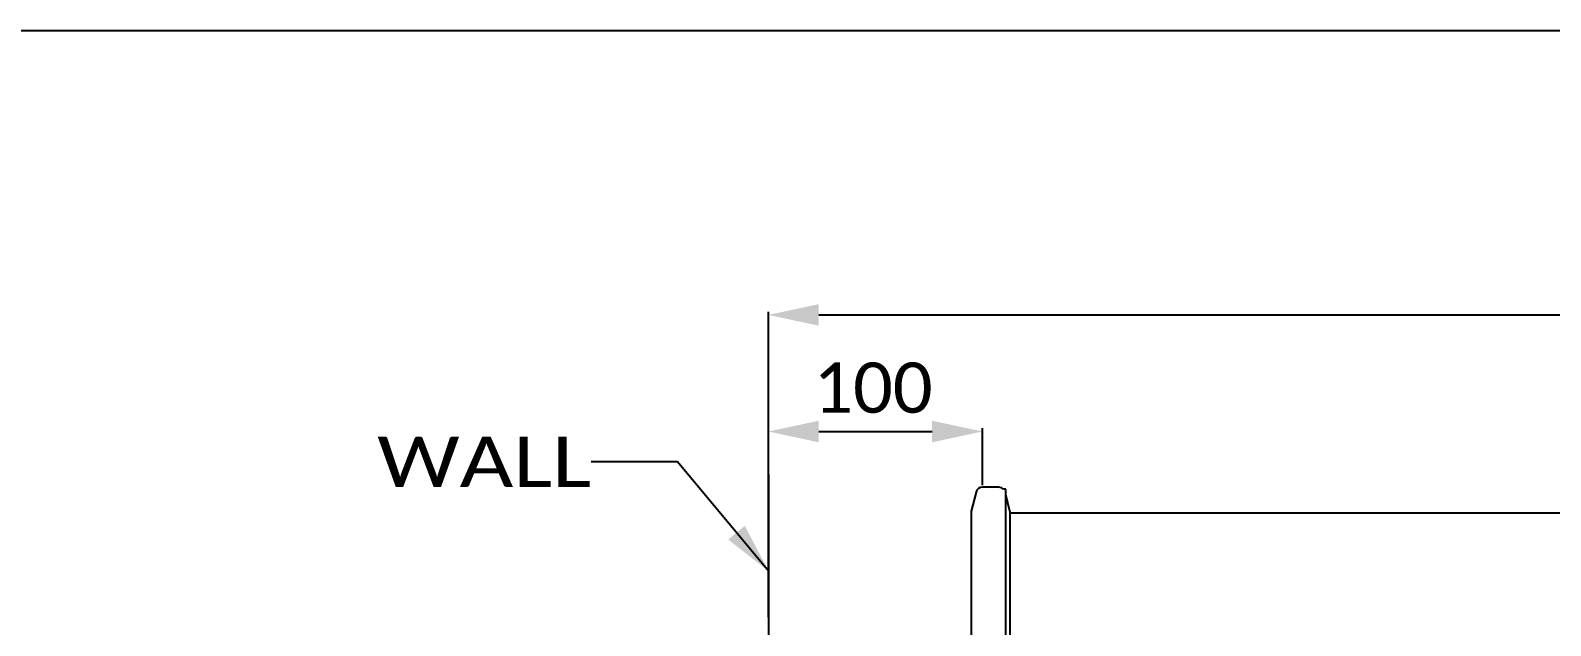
# Model space of a CAD drawing. Header units: millimetres. Extents: x 374 to 5899, y -2909 to 2000.
# Drawn here: x 1407 to 2111, y 1724 to 2000 of the extents above; entities that cross this region are included whole.
import ezdxf
from ezdxf.enums import TextEntityAlignment as Align

# ---------------------------------------------------------------- set-up
doc = ezdxf.new("R2010")
doc.units = ezdxf.units.MM
doc.header["$LTSCALE"] = 154
doc.header["$PDMODE"] = 3
doc.header["$PDSIZE"] = 8
doc.layers.get('0').update_dxf_attribs({"linetype": 'CONTINUOUS'})
doc.layers.get('Defpoints').update_dxf_attribs({"linetype": 'CONTINUOUS'})
doc.layers.add('02___PRT_ALL_AXES', color=7, linetype='CONTINUOUS')
doc.styles.get("Standard").update_dxf_attribs({"font": 'calibri.ttf'})
doc.dimstyles.new('DIMSTYLE_3', dxfattribs={"dimtxt": 23.333333, "dimasz": 23.333333, "dimexe": 1.5, "dimexo": 1, "dimgap": 0.875, "dimtad": 1, "dimdec": 0, "dimdsep": 46, "dimtxsty": 'Standard', "dimblk": '_FILLED', "dimblk1": '_FILLED', "dimblk2": '_FILLED', "dimcen": 0.09, "dimazin": 2, "dimtp": 0.01, "dimtm": 0.01, "dimtfac": 1, "dimtdec": 0, "dimtofl": 0, "dimtmove": 0, "dimatfit": 3, "dimldrblk": '_FILLED', "dimfxl": 1, "dimtolj": 1, "dimarcsym": 0})
doc.dimstyles.get("Standard").update_dxf_attribs({"dimtxt": 23.333333, "dimasz": 23.333333, "dimexe": 1.5, "dimexo": 1, "dimtad": 1, "dimdsep": 46, "dimtxsty": 'Standard', "dimblk": '_FILLED', "dimblk1": '_FILLED', "dimblk2": '_FILLED', "dimcen": 0.09, "dimazin": 2, "dimtol": 1, "dimtp": 0.01, "dimtm": 0.01, "dimtfac": 1, "dimtofl": 0, "dimtmove": 0, "dimatfit": 3, "dimldrblk": '_FILLED', "dimfxl": 1, "dimtolj": 1, "dimarcsym": 0})

# ---------------------------------------------------------------- blocks, each defined once
blk = doc.blocks.new('_FILLED')
at = {"color": 0, "linetype": 'ByBlock'}
blk.add_solid([(0, 0), (-1, 0.214), (-1, -0.214)], dxfattribs=at)
blk = doc.blocks.new('*D3')
at = {"color": 0, "linetype": 'Continuous', "lineweight": -2}
for p, q in [((1748.8, 1728.26), (1748.8, 1815.81)), ((1772.13, 1814.31), (1824.63, 1814.31)), ((1847.97, 1789.49), (1847.97, 1815.81))]:
    blk.add_line(p, q, dxfattribs=at)
at = {"layer": 'Defpoints', "color": 0}
for p in [(1847.97, 1814.31), (1847.97, 1788.49), (1748.8, 1727.26)]:
    blk.add_point(p, dxfattribs=at)
at = {"color": 0, "linetype": 'ByBlock', "lineweight": -2, "xscale": 23.3333333333, "yscale": 23.3333333333, "zscale": 23.3333333333, "rotation": 180}
blk.add_blockref('_FILLED', (1748.8, 1814.31), dxfattribs=at)
at = {"color": 0, "linetype": 'ByBlock', "lineweight": -2, "xscale": 23.3333333333, "yscale": 23.3333333333, "zscale": 23.3333333333}
blk.add_blockref('_FILLED', (1847.97, 1814.31), dxfattribs=at)
at = {"color": 0, "insert": (1797.25, 1846.3), "char_height": 23.3333, "attachment_point": 2, "line_spacing_factor": 0.9}
blk.add_mtext('\\A1;\\A1;100', dxfattribs=at)
blk = doc.blocks.new('*D28')
at = {"color": 0, "linetype": 'Continuous', "lineweight": -2}
for p, q in [((1748.8, 1728.26), (1748.8, 1869.82)), ((1772.13, 1868.32), (2570.42, 1868.32)), ((2593.75, 1784.12), (2593.75, 1869.82))]:
    blk.add_line(p, q, dxfattribs=at)
at = {"layer": 'Defpoints', "color": 0}
for p in [(2593.75, 1868.32), (2593.75, 1783.12), (1748.8, 1727.26)]:
    blk.add_point(p, dxfattribs=at)
at = {"color": 0, "linetype": 'ByBlock', "lineweight": -2, "xscale": 23.3333333333, "yscale": 23.3333333333, "zscale": 23.3333333333, "rotation": 180}
blk.add_blockref('_FILLED', (1748.8, 1868.32), dxfattribs=at)
at = {"color": 0, "linetype": 'ByBlock', "lineweight": -2, "xscale": 23.3333333333, "yscale": 23.3333333333, "zscale": 23.3333333333}
blk.add_blockref('_FILLED', (2593.75, 1868.32), dxfattribs=at)
at = {"color": 0, "insert": (2171.28, 1900.3), "char_height": 23.3333, "attachment_point": 2, "line_spacing_factor": 0.9}
blk.add_mtext('\\A1;{\\A1;845}', dxfattribs=at)

msp = doc.modelspace()

# ---------------------------------------------------------------- linework, layer by layer
at = {"linetype": 'Continuous'}
for p, q in [((1748.913, 1667.695), (1748.913, 1794.399)), ((1842.845, 1777.458), (1842.845, 1654.461)), ((1860.753, 1777.458), (1860.753, 1654.461))]:
    msp.add_line(p, q, dxfattribs=at)
msp.add_lwpolyline([(375.672, 2000.09), (2989.56, 2000.09), (2989.56, -396.871), (375.672, -396.871)], close=True)
at = {"layer": '02___PRT_ALL_AXES', "linetype": 'Continuous'}
for p, q in [((1845.059, 1786.225), (1842.845, 1777.458)), ((1855.631, 1788.49), (1847.967, 1788.49)), ((1858.799, 1787.59), (1857.764, 1787.59)), ((1858.799, 1656.271), (1858.799, 1787.59)), ((1860.753, 1777.458), (1858.799, 1785.197)), ((1860.753, 1776.59), (2575.845, 1776.59))]:
    msp.add_line(p, q, dxfattribs=at)
for centre, start, end in [((1847.967, 1785.49), 90, 165.827662), ((1855.631, 1785.49), 44.556976, 90)]:
    msp.add_arc(centre, 3, start, end, dxfattribs=at)

# ---------------------------------------------------------------- texts
at = {"linetype": 'Continuous', "width": 1.169125}
msp.add_text('WALL', height=23.3333, dxfattribs=at).set_placement((1567.376, 1788.629), (1666.611, 1788.629), align=Align.FIT)

# ---------------------------------------------------------------- dimensions: what is measured, and where the dimension line sits
at = {"linetype": 'Continuous'}
for base, p2, text, picture, middle in [((2593.753, 1868.316), (2593.753, 1783.124), '{\\A1;<>}', '*D28', (2171.276, 1868.316)), ((1847.967, 1814.311), (1847.967, 1788.49), '\\A1;100', '*D3', (1797.254, 1814.311))]:
    dim = msp.add_linear_dim(base=base, p1=(1748.799, 1727.257), p2=p2, text=text, dimstyle='DIMSTYLE_3', override={"dimtxsty": 'Standard'}, dxfattribs=at)
    dim.commit()
    dim.dimension.update_dxf_attribs({"geometry": picture, "text_midpoint": middle, "dimtype": 160})

# ---------------------------------------------------------------- leaders
msp.add_leader([(1748.913, 1749.543), (1706.611, 1800.296), (1666.611, 1800.296)], dimstyle='Standard', override={"dimtad": 0}, dxfattribs=at)

doc.saveas('drawing.dxf')
